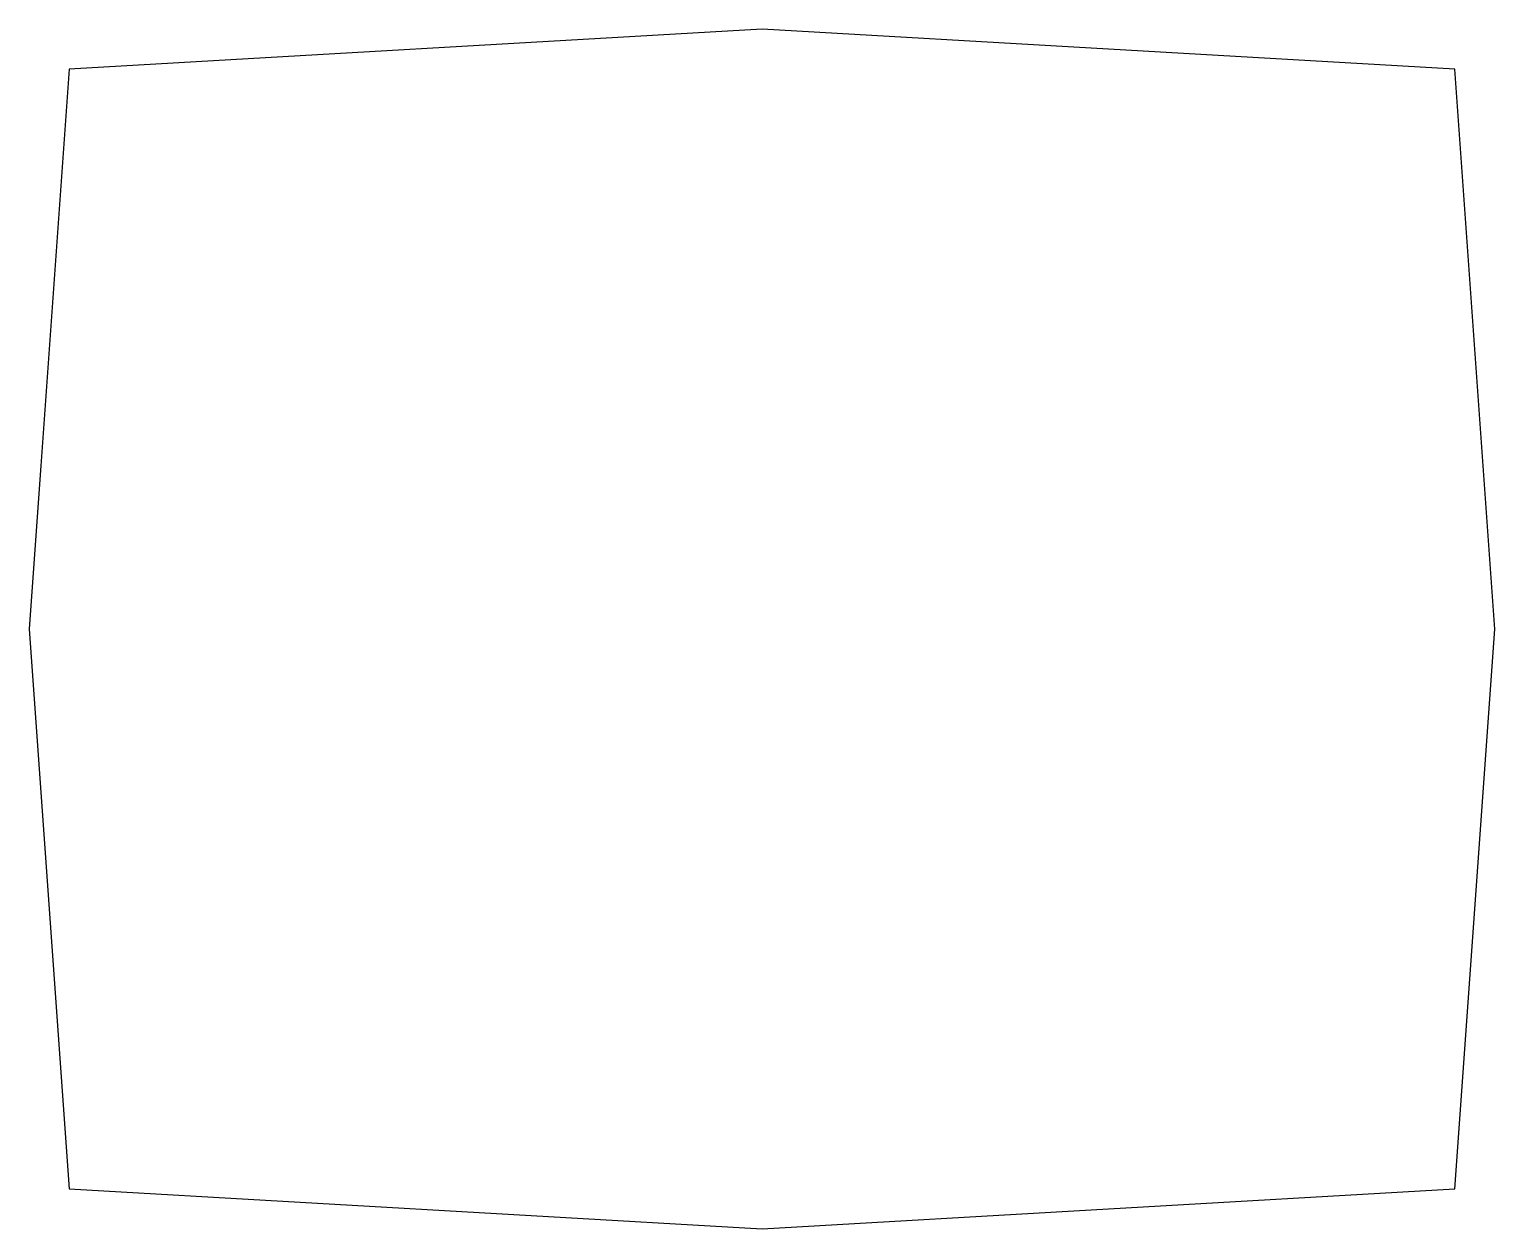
# Model space of a CAD drawing. Header units: millimetres. Extents: x 0 to 550, y 0 to 450.
import ezdxf

# ---------------------------------------------------------------- set-up
doc = ezdxf.new("R2010")
doc.units = ezdxf.units.MM
doc.layers.add('CUT', color=7, linetype='Continuous')

msp = doc.modelspace()

# ---------------------------------------------------------------- linework, layer by layer
at = {"layer": 'CUT'}
msp.add_lwpolyline([(0, 225), (15, 15), (275, 0), (535, 15), (550, 225), (535, 435), (275, 450), (15, 435)], close=True, dxfattribs=at)

doc.saveas('drawing.dxf')
